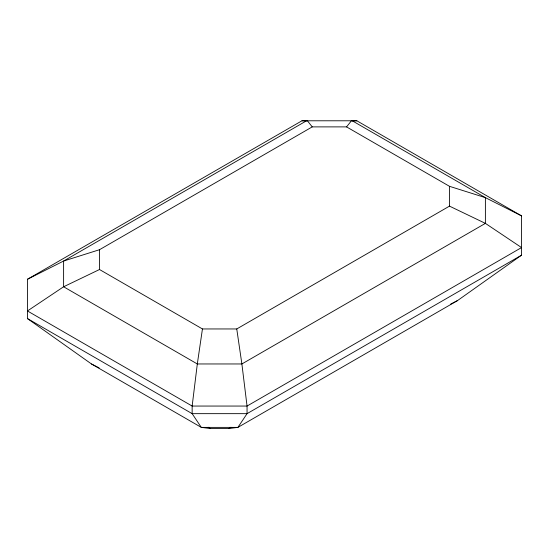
<?xml version="1.0" encoding="UTF-8"?>
<svg xmlns="http://www.w3.org/2000/svg" width="549" height="549" viewBox="0 0 549 549"><rect width="100%" height="100%" fill="white"/><g stroke="black" fill="none" stroke-linecap="round" stroke-linejoin="round"><path stroke-width="0.82" d="M202.444 328.954L236.756 328.954L449.494 206.129L485.391 223.374L521.55 247.572L247.05 406.054L192.15 406.054L27.45 310.96L63.609 286.77L99.506 269.518L202.444 328.954L197.317 363.96L192.15 406.054L192.15 413.658L201.298 427.383L210.452 428.549L228.748 428.549L237.902 427.383L457.502 300.598L521.55 255.175L521.55 215.874L356.85 120.787L301.95 120.787L27.45 279.269L27.45 318.571L91.498 363.987L201.298 427.383L237.902 427.383L247.05 413.658L521.55 255.175M27.45 279.269L63.609 261.036L99.506 249.713L312.244 126.888L346.556 126.888L351.683 120.451L485.391 197.64L521.55 215.874M228.748 428.549L230.978 427.266M450.64 304.119L457.502 300.598M301.95 120.787L306.754 120.787M352.046 120.787L356.85 120.787M346.556 126.888L449.494 186.317L485.391 197.64L485.391 223.374L241.883 363.96L197.317 363.96L63.609 286.77L63.609 261.036L307.117 120.451L312.244 126.888M91.498 363.987L99.122 367.905M27.45 318.571L192.15 413.658L247.05 413.658L247.05 406.054L241.883 363.96L236.756 328.954M208.222 427.266L210.452 428.549M449.494 186.317L449.494 206.129M99.506 249.713L99.506 269.518"/></g></svg>
